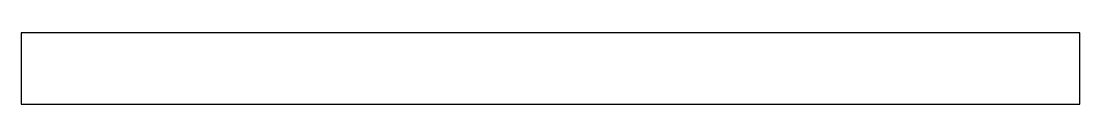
# Model space of a CAD drawing. Header units: millimetres. Extents: x -405 to 685, y 71 to 145.
import ezdxf

# ---------------------------------------------------------------- set-up
doc = ezdxf.new("R2010")
doc.units = ezdxf.units.MM

msp = doc.modelspace()

# ---------------------------------------------------------------- linework, layer by layer
at = {"color": 7, "linetype": 'Continuous', "lineweight": 25}
for p, q in [((684.7, 144.95), (-405.3, 144.95)), ((-405.3, 144.95), (-405.3, 70.95)), ((684.7, 70.95), (684.7, 144.95)), ((-405.3, 70.95), (684.7, 70.95))]:
    msp.add_line(p, q, dxfattribs=at)

doc.saveas('drawing.dxf')
